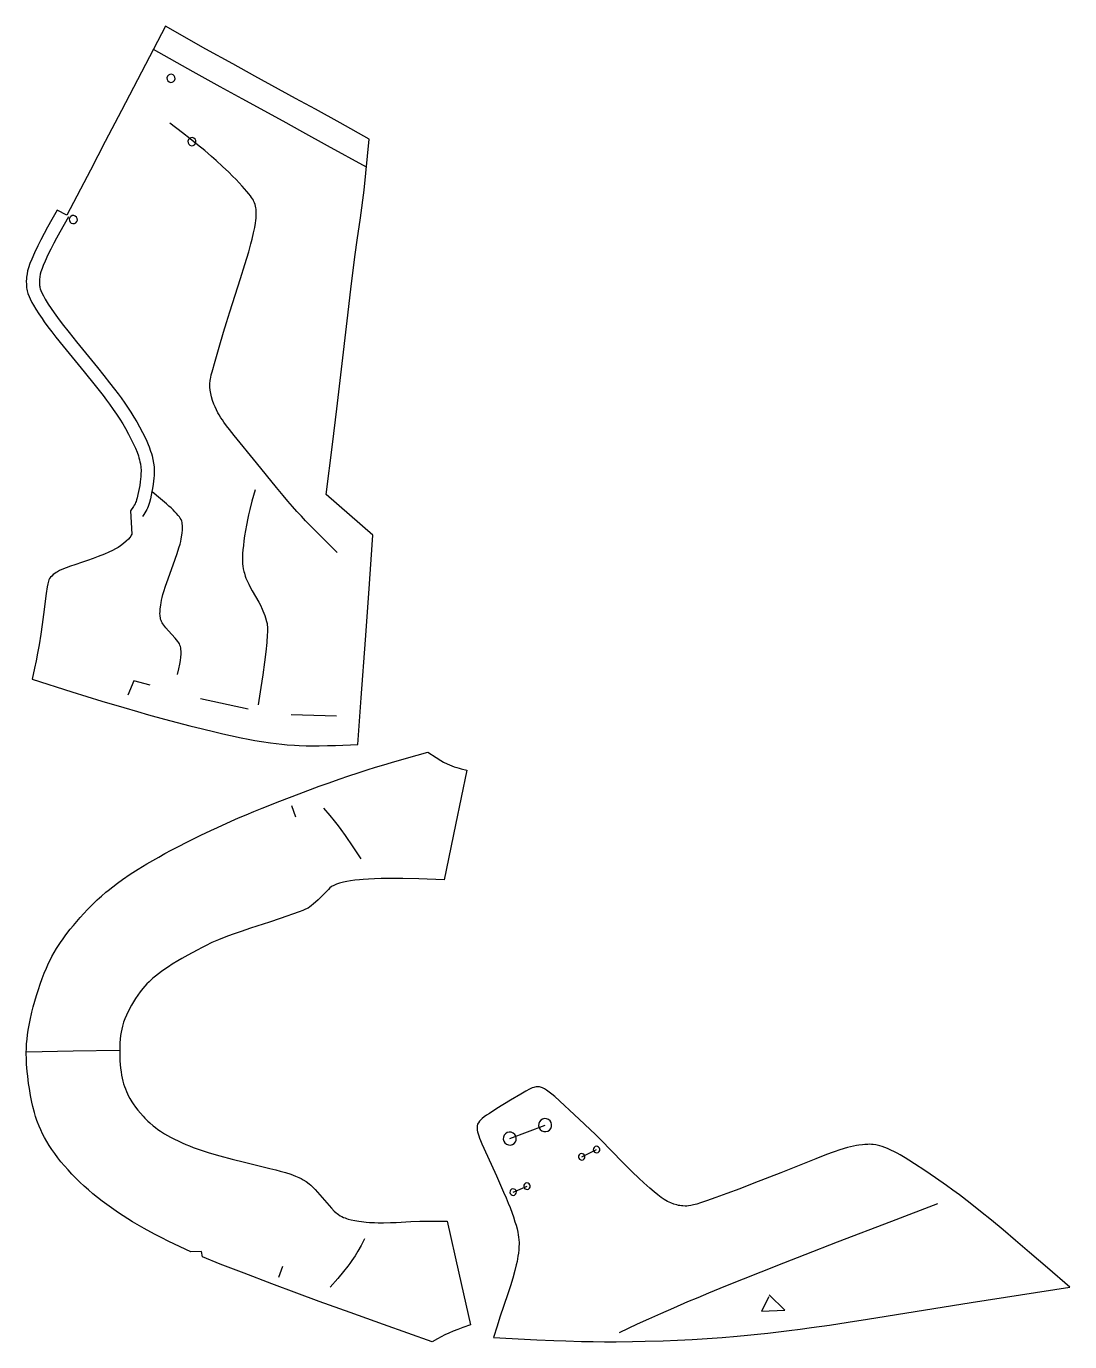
# Model space of a CAD drawing. Extents: x 1 to 321, y 1 to 951.
# Drawn here: x 1 to 321.1, y 1 to 404.8 of the extents above; entities that cross this region are included whole.
import ezdxf

# ---------------------------------------------------------------- set-up
doc = ezdxf.new("R2010")
doc.units = 0

msp = doc.modelspace()

# ---------------------------------------------------------------- linework, layer by layer
for points in [[(102.713356, 184.332581), (103.732964, 198.600784), (105.007576, 216.436005), (106.027107, 230.704132), (107.301636, 248.539291), (92.998123, 261.085297), (94.890465, 276.378815), (96.22187, 287.368896), (97.654449, 299.507874), (99.384529, 314.322662), (100.54789, 324.056702), (101.178986, 329.120941), (101.916557, 334.693207), (102.546089, 339.137329), (103.553436, 345.976776), (103.967575, 349.032806), (104.25164, 351.343811), (104.602966, 354.450134), (106.217026, 370.154358), (97.318199, 375.089355), (89.664764, 379.313904), (83.59922, 382.639526), (71.092339, 389.457642), (64.302887, 393.192322), (56.067497, 397.785614), (43.700703, 404.75235), (35.106094, 388.354675), (30.17453, 378.918579), (25.229061, 369.413422), (20.67289, 360.643036), (13.457969, 346.796021), (10.479531, 348.288208), (8.858047, 345.47757), (7.536562, 343.139923), (6.472031, 341.192413), (5.456797, 339.253662), (4.51125, 337.364197), (3.500156, 335.230682), (2.658047, 333.316864), (2.095312, 331.898438), (1.657422, 330.618744), (1.395781, 329.680786), (1.210234, 328.806549), (1.068984, 327.776703), (1.023203, 327.178833), (1.000156, 326.58609), (1.005547, 325.383514), (1.076094, 324.523041), (1.149688, 324.057648), (1.257031, 323.561005), (1.495625, 322.744293), (1.846172, 321.823578), (2.1525, 321.142334), (2.724531, 320.017792), (3.176406, 319.206177), (3.951875, 317.907715), (4.834765, 316.526001), (5.813906, 315.076782), (6.514765, 314.081085), (7.630156, 312.55365), (8.817266, 310.98764), (10.072031, 309.378906), (12.303124, 306.591309), (18.717812, 298.716003), (22.077108, 294.546326), (24.533125, 291.418365), (25.581406, 290.041626), (26.529842, 288.762726), (27.667812, 287.17157), (28.697889, 285.661621), (29.657108, 284.18454), (30.556797, 282.730316), (31.394999, 281.309052), (32.353359, 279.594452), (33.209217, 277.965851), (33.820389, 276.721313), (34.49625, 275.217346), (34.968594, 274.038818), (35.382576, 272.867584), (35.565701, 272.277954), (35.729843, 271.680634), (35.87289, 271.071472), (35.992577, 270.446564), (36.122967, 269.470764), (36.187813, 268.436859), (36.179375, 267.331879), (36.132969, 266.557251), (36.058907, 265.765137), (35.961952, 264.967804), (35.784374, 263.788666), (35.442421, 261.970062), (35.236485, 261.034149), (34.986248, 260.02655), (34.815079, 259.429749), (34.653126, 258.941406), (34.496326, 258.536407), (34.340389, 258.189758), (34.126873, 257.776245), (33.903748, 257.390076), (32.992813, 256.009521), (33.350235, 248.843277), (33.209686, 248.537338), (33.066406, 248.274139), (32.74453, 247.815384), (32.328594, 247.345001), (31.642422, 246.678894), (30.820936, 245.967957), (29.940468, 245.284607), (29.14789, 244.750931), (28.398827, 244.318192), (27.4825, 243.854523), (26.339687, 243.336563), (24.962578, 242.759766), (23.055311, 242.006943), (21.508671, 241.424759), (19.720781, 240.783432), (18.196405, 240.268433), (15.834844, 239.498901), (14.543437, 239.054367), (13.214296, 238.555313), (11.931874, 238.016327), (11.223046, 237.681015), (10.583984, 237.341171), (10.205078, 237.114136), (9.705781, 236.776093), (9.282109, 236.445618), (8.820234, 236.02507), (8.458125, 235.638046), (8.114843, 235.209061), (8.002578, 235.0289), (7.9, 234.819138), (7.757266, 234.411942), (7.571562, 233.607422), (7.422031, 232.733749), (7.127265, 230.640778), (6.305781, 224.204834), (5.886562, 221.10054), (5.45375, 218.168747), (4.920156, 214.890549), (4.46625, 212.356873), (4.005859, 209.993896), (3.540937, 207.759995), (2.791875, 204.330383), (14.992499, 200.479767), (24.194765, 197.629059), (30.913515, 195.620544), (35.117733, 194.406006), (38.531326, 193.442734), (43.427891, 192.094208), (47.266483, 191.065155), (51.162735, 190.048752), (55.040466, 189.069839), (58.823357, 188.153275), (61.255547, 187.589142), (63.601406, 187.067184), (66.95961, 186.363205), (69.092964, 185.946014), (71.143044, 185.570313), (73.110855, 185.235779), (75.910782, 184.810471), (77.677574, 184.577652), (79.36586, 184.384995), (80.979843, 184.230545), (83.27742, 184.062805), (84.737732, 183.988113), (86.839531, 183.923431), (88.857185, 183.904053), (90.815704, 183.918198), (93.374763, 183.969452), (95.895386, 184.046097), (102.713356, 184.332581)], [(105.327499, 361.499847), (93.445229, 368.089355), (85.808746, 372.304535), (79.761642, 375.619995), (67.25, 382.440918), (60.426559, 386.194061), (52.155781, 390.80719), (39.985157, 397.663269)], [(45.539295, 390.023895), (45.052891, 389.987793), (44.61742, 389.76828), (44.299061, 389.398895), (44.146328, 388.935608), (44.182499, 388.449219), (44.401951, 388.013733), (44.771404, 387.695313), (45.234688, 387.542633), (45.720936, 387.578735), (46.156483, 387.798279), (46.474922, 388.167816), (46.627655, 388.63092), (46.59156, 389.11734), (46.371952, 389.552948), (46.002422, 389.871246), (45.539295, 390.023895)], [(96.315544, 243.238281), (88.389526, 251.248276), (86.689682, 252.989212), (85.377892, 254.360535), (84.031563, 255.804062), (82.648201, 257.33429), (81.225311, 258.965393), (79.762344, 260.704834), (77.762886, 263.15625), (71.645859, 270.801239), (64.763748, 279.177032), (63.344765, 280.955627), (62.430779, 282.146484), (61.631329, 283.23703), (61.155388, 283.918732), (60.72031, 284.571625), (60.135468, 285.510529), (59.78492, 286.1185), (59.30867, 287.01828), (58.887341, 287.906799), (58.519688, 288.780701), (58.110622, 289.916962), (57.791794, 291.012268), (57.560234, 292.058105), (57.409607, 293.048187), (57.330936, 293.97757), (57.315857, 294.418182), (57.320076, 295.047272), (57.390312, 296.009918), (57.47617, 296.580841), (57.559528, 296.999207), (57.734608, 297.735474), (57.981953, 298.664917), (58.920078, 301.975372), (60.177811, 306.314758), (61.524609, 310.833588), (62.452888, 313.868896), (63.464764, 317.106171), (66.731247, 327.324768), (68.083984, 331.632965), (69.236717, 335.482483), (69.920776, 337.956726), (70.292809, 339.411804), (70.738121, 341.330536), (71.06469, 342.965942), (71.290466, 344.355164), (71.394295, 345.163116), (71.466873, 345.889435), (71.513283, 346.544434), (71.535545, 347.135925), (71.535545, 347.671082), (71.514999, 348.15686), (71.475548, 348.600616), (71.418983, 349.009277), (71.305542, 349.572266), (71.163124, 350.096313), (70.989761, 350.608521), (70.841408, 350.96225), (70.653046, 351.34024), (70.412498, 351.754608), (70.108047, 352.217957), (69.727814, 352.74234), (69.259689, 353.340149), (68.692032, 354.023743), (67.221405, 355.683594), (65.333359, 357.686096), (64.254372, 358.785461), (63.097031, 359.933807), (61.23328, 361.721313), (59.242264, 363.55014), (57.858593, 364.772034), (55.715076, 366.594513), (53.503124, 368.406097), (51.237263, 370.209045), (48.932343, 372.005768), (45.043827, 374.993103)], [(51.959843, 370.589996), (51.473591, 370.553741), (51.038044, 370.334198), (50.719608, 369.964844), (50.566875, 369.501556), (50.603046, 369.015289), (50.822578, 368.579681), (51.192108, 368.26123), (51.655231, 368.108582), (52.14164, 368.144684), (52.577106, 368.364197), (52.895466, 368.733734), (53.048203, 369.196869), (53.012108, 369.683441), (52.792576, 370.118896), (52.423122, 370.437164), (51.959843, 370.589996)], [(13.911406, 346.232574), (11.268125, 341.613983), (10.216562, 339.70282), (9.412031, 338.185242), (8.47, 336.334442), (7.621171, 334.586151), (6.759531, 332.701385), (6.191016, 331.350464), (5.829844, 330.403992), (5.487187, 329.369141), (5.293828, 328.645447), (5.139922, 327.847351), (5.049609, 326.99649), (5.014843, 325.79953), (5.051328, 325.220215), (5.101094, 324.895782), (5.180312, 324.538757), (5.295, 324.142273), (5.451484, 323.69928), (5.778125, 322.932648), (6.228984, 322.028809), (6.802031, 320.995605), (7.744453, 319.442322), (8.576328, 318.164124), (9.507656, 316.804901), (10.531953, 315.379059), (12.031562, 313.387268), (14.103046, 310.747955), (16.370234, 307.935699), (22.843359, 299.980682), (24.771952, 297.583984), (26.542578, 295.35202), (28.100233, 293.343445), (29.139843, 291.966644), (30.087421, 290.676727), (31.235624, 289.053589), (32.031952, 287.88031), (33.035156, 286.337189), (33.980469, 284.811401), (34.866329, 283.311646), (35.691639, 281.846863), (36.636326, 280.077728), (37.322186, 278.708984), (37.947186, 277.362579), (38.376953, 276.356415), (38.645157, 275.6828), (39.138203, 274.318909), (39.361874, 273.623596), (39.566795, 272.915619), (39.832657, 271.824066), (40.039532, 270.688354), (40.177265, 269.498901), (40.235779, 268.24649), (40.206406, 266.923889), (40.141171, 266.013275), (40.045547, 265.09375), (39.925156, 264.177887), (39.709923, 262.837952), (39.551327, 261.985382), (39.304531, 260.798584), (39.063202, 259.759369), (38.765076, 258.625763), (38.555389, 257.936005), (38.353279, 257.356628), (38.154842, 256.863129), (37.956249, 256.430786), (37.68539, 255.910385), (37.406563, 255.432343), (37.050312, 254.877029), (36.616638, 254.243515)], [(15.567734, 346.679382), (15.081327, 346.643188), (14.645859, 346.423676), (14.327499, 346.054199), (14.174766, 345.591003), (14.210938, 345.104614), (14.43039, 344.669128), (14.799844, 344.350769), (15.263124, 344.197968), (15.749374, 344.234131), (16.184999, 344.453735), (16.503359, 344.82312), (16.656094, 345.286316), (16.619999, 345.772736), (16.400391, 346.208191), (16.030859, 346.526642), (15.567734, 346.679382)], [(71.21711, 262.470917), (70.223824, 258.965942), (69.551872, 256.413818), (69.175468, 254.847885), (68.938904, 253.785233), (68.507027, 251.612885), (68.221794, 249.973434), (67.971405, 248.365311), (67.757423, 246.82515), (67.581169, 245.389206), (67.444214, 244.093903), (67.347733, 242.963898), (67.292107, 241.976563), (67.277184, 241.097183), (67.290001, 240.554062), (67.343361, 239.778122), (67.437737, 239.018356), (67.57328, 238.241638), (67.754295, 237.433426), (67.903282, 236.875626), (68.174065, 236.008591), (68.388824, 235.409058), (68.633202, 234.79155), (68.909294, 234.155075), (69.218674, 233.498978), (69.561874, 232.823517), (70.32312, 231.433594), (72.298203, 227.991089), (72.8032, 227.04422), (73.362579, 225.882019), (73.598282, 225.342499), (73.90406, 224.58226), (74.160233, 223.878357), (74.375542, 223.227264), (74.712967, 222.053116), (74.835548, 221.463669), (74.897186, 221.037338), (74.956795, 220.311707), (74.972733, 219.74968), (74.957657, 218.753357), (74.919922, 217.9664), (74.732735, 215.577728), (74.434448, 212.728043), (74.052658, 209.596558), (73.521637, 205.704285), (72.940079, 201.77507), (72.123436, 196.507645)], [(47.328281, 205.772415), (47.766251, 207.566406), (48.087891, 209.011093), (48.291561, 210.104996), (48.428593, 211.121643), (48.489372, 212.046478), (48.480782, 212.877106), (48.411327, 213.612335), (48.35656, 213.943665), (48.252186, 214.395157), (48.123436, 214.794296), (47.967731, 215.154129), (47.781326, 215.490616), (47.478516, 215.930237), (47.105625, 216.394135), (46.65617, 216.915848), (44.613358, 219.1996), (43.83242, 220.102188), (43.155235, 220.969452), (42.867344, 221.394211), (42.697266, 221.675385), (42.478279, 222.095932), (42.35656, 222.380386), (42.209373, 222.824997), (42.134296, 223.140305), (42.055, 223.653824), (42.023514, 224.029999), (42.008984, 224.43898), (42.017654, 225.124298), (42.066795, 225.909134), (42.127811, 226.49437), (42.215782, 227.13414), (42.334454, 227.832336), (42.487419, 228.59288), (42.678516, 229.419922), (42.911247, 230.317337), (43.189529, 231.289291), (43.692345, 232.882568), (44.476406, 235.169052), (46.680233, 241.217178), (47.278904, 242.911407), (47.837967, 244.632019), (48.1675, 245.801865), (48.36414, 246.618591), (48.530388, 247.425858), (48.713123, 248.512177), (48.816563, 249.314987), (48.886482, 250.088348), (48.91906, 250.815231), (48.910076, 251.478119), (48.855545, 252.062027), (48.792656, 252.409531), (48.657265, 252.883347), (48.471172, 253.318436), (48.232891, 253.735229), (47.940624, 254.154526), (47.592968, 254.596558), (47.041248, 255.240234), (46.56031, 255.762253), (46.021248, 256.315857), (45.423592, 256.898895), (44.766483, 257.509613), (44.050076, 258.145996), (42.187889, 259.710083), (39.571014, 261.813751)], [(38.973358, 202.534531), (33.935547, 203.893753), (32.161873, 199.447723)], [(69.045158, 195.143661), (54.437187, 198.341873)], [(96.116798, 193.004364), (82.214371, 193.378983)], [(125.507027, 1), (110.562263, 6.305), (100.343277, 9.954453), (90.843979, 13.383203), (83.956558, 15.906953), (76.368668, 18.733202), (67.802498, 21.985155), (60.516872, 24.808125), (55.030937, 26.99625), (54.76828, 28.707655), (51.507343, 28.622187), (51.507343, 28.622187), (46.449139, 30.963905), (44.520935, 31.887421), (42.563046, 32.854061), (40.567032, 33.875626), (39.211563, 34.592735), (37.141171, 35.728046), (35.739922, 36.525703), (33.613358, 37.785313), (32.183201, 38.668045), (30.746016, 39.586094), (29.304531, 40.540234), (27.140156, 42.040466), (25.700233, 43.087109), (24.268358, 44.168594), (22.850389, 45.281719), (21.451796, 46.423515), (20.078516, 47.590858), (18.736094, 48.780857), (17.430235, 49.990234), (16.166639, 51.216091), (14.951094, 52.455235), (13.788515, 53.704609), (12.680937, 54.960857), (11.629766, 56.22039), (10.636484, 57.479607), (9.702421, 58.735233), (8.828906, 59.983593), (8.017344, 61.221405), (7.26914, 62.44492), (6.585703, 63.65078), (5.967031, 64.837341), (5.408906, 66.010933), (4.905391, 67.17984), (4.450781, 68.352264), (4.240078, 68.942421), (3.848203, 70.13562), (3.490859, 71.35289), (3.007422, 73.242188), (2.711719, 74.555779), (2.298516, 76.618202), (1.926875, 78.767029), (1.706563, 80.23156), (1.423906, 82.451874), (1.271016, 83.933746), (1.101563, 86.134689), (1.032344, 87.573357), (1, 89.676323), (1.028828, 91.055939), (1.099766, 92.431641), (1.214609, 93.81562), (1.375, 95.22023), (1.582734, 96.657417), (1.839375, 98.13945), (2.146641, 99.678513), (2.705078, 102.115463), (3.139141, 103.813904), (3.617422, 105.549606), (4.135391, 107.303513), (4.68875, 109.056793), (5.272969, 110.79039), (5.883515, 112.485313), (6.516016, 114.122498), (7.165859, 115.683121), (7.830078, 117.153358), (8.168203, 117.85656), (8.858359, 119.207184), (9.570234, 120.494057), (10.307343, 121.729919), (10.686328, 122.332809), (11.467422, 123.51609), (12.282344, 124.680313), (13.134531, 125.83828), (14.490234, 127.590782), (15.448906, 128.779297), (16.451952, 129.980316), (17.499765, 131.189301), (18.592499, 132.401794), (19.730156, 133.613205), (21.521641, 135.418671), (22.772655, 136.607971), (23.41539, 137.196716), (24.069609, 137.780548), (25.4125, 138.933044), (26.101563, 139.502029), (27.515703, 140.626877), (28.978828, 141.736008), (30.492109, 142.831558), (32.858906, 144.454376), (35.345703, 146.059067), (37.956482, 147.652969), (39.766716, 148.712738), (41.627655, 149.769135), (43.53289, 150.82077), (45.47617, 151.86586), (47.451172, 152.902649), (50.459373, 154.438431), (54.522343, 156.441483), (57.584763, 157.903976), (59.644608, 158.864609), (63.88406, 160.779999), (66.09758, 161.747177), (68.396484, 162.729294), (70.797813, 163.732498), (73.318436, 164.763199), (78.777809, 166.929138), (84.712502, 169.200851), (90.870079, 171.478516), (93.951172, 172.587494), (96.990074, 173.65921), (99.954529, 174.681168), (102.811714, 175.640076), (105.537186, 176.526794), (108.138435, 177.346252), (110.631088, 178.10672), (113.030548, 178.816711), (117.61203, 180.118896), (124.173744, 181.9039), (126.729759, 180.265305), (128.150772, 179.38179), (129.030777, 178.889526), (130.055237, 178.393829), (131.499222, 177.783905), (132.267731, 177.493896), (133.026245, 177.234756), (133.750381, 177.017807), (134.442734, 176.837112), (136.093979, 176.476089), (132.656097, 159.629288), (129.218201, 142.782425), (121.427887, 143.032333), (116.490234, 143.142181), (114.155701, 143.167267), (111.934059, 143.167267), (109.833046, 143.140625), (107.8582, 143.086166), (106.015152, 143.002808), (104.309448, 142.88945), (103.251404, 142.796555), (101.786484, 142.631088), (100.46859, 142.439056), (99.296013, 142.228745), (98.26664, 142.00882), (97.113594, 141.714844), (96.207031, 141.438278), (95.51461, 141.176254), (95.084686, 140.961014), (94.819138, 140.796326), (94.557106, 140.607346), (94.145546, 140.263351), (93.677261, 139.827499), (90.496246, 136.654678), (89.671951, 135.861328), (89.118515, 135.358673), (88.435074, 134.795303), (87.936562, 134.436249), (87.426872, 134.117569), (86.693748, 133.733505), (85.863907, 133.371399), (84.689606, 132.927338), (78.874374, 130.907104), (75.575859, 129.789536), (69.743515, 127.880775), (66.897575, 126.93351), (64.146637, 125.982109), (62.251717, 125.289528), (59.99461, 124.398354), (58.948906, 123.953827), (57.936718, 123.501793), (55.9482, 122.55101), (54.939529, 122.040001), (53.362888, 121.211792), (50.508904, 119.646561), (48.72039, 118.62101), (47.525234, 117.913124), (45.763046, 116.828979), (44.628826, 116.099686), (43.543438, 115.371796), (42.520313, 114.650703), (41.56461, 113.938751), (40.673046, 113.234451), (39.841953, 112.53656), (38.700703, 111.498589), (38.004921, 110.810547), (37.356796, 110.123901), (36.752735, 109.437416), (35.921406, 108.404762), (35.169296, 107.3675), (34.485622, 106.328278), (33.859531, 105.290154), (33.280155, 104.256325), (32.389141, 102.55101), (31.722813, 101.196564), (31.258514, 100.147736), (30.835625, 99.033516), (30.464531, 97.820465), (30.25078, 96.940468), (30.067499, 95.991798), (29.917578, 94.965233), (29.802109, 93.864136), (29.719843, 92.704842), (29.669922, 91.504135), (29.653437, 89.662338), (29.679766, 88.43187), (29.73461, 87.218903), (29.81703, 86.040314), (29.926016, 84.912811), (30.060547, 83.849686), (30.22039, 82.848595), (30.40539, 81.903748), (30.615313, 81.009293), (30.850077, 80.15937), (31.10961, 79.348045), (31.393593, 78.569298), (31.702108, 77.817497), (32.034763, 77.086639), (32.391407, 76.371635), (32.771328, 75.671089), (33.382889, 74.645622), (33.817032, 73.978043), (34.505936, 72.998985), (35.237267, 72.044609), (36.008282, 71.112892), (36.817966, 70.201485), (37.383045, 69.60453), (38.275467, 68.72422), (38.904686, 68.146797), (39.906876, 67.29422), (40.618202, 66.734299), (41.36742, 66.180626), (42.157341, 65.633125), (43.420155, 64.823746), (44.312889, 64.293671), (45.245075, 63.772106), (46.216015, 63.260155), (47.743046, 62.512032), (48.806953, 62.028046), (49.906406, 61.556873), (51.040546, 61.099297), (52.207108, 60.655701), (54.009296, 60.015312), (55.240234, 59.604294), (57.121407, 59.010311), (60.317654, 58.075859), (64.179214, 57.036953), (67.953438, 56.085155), (75.704216, 54.20742), (77.572655, 53.734451), (78.88945, 53.382343), (80.548439, 52.90414), (82.113594, 52.401016), (82.863121, 52.133827), (83.590233, 51.852341), (84.638359, 51.39711), (85.308517, 51.067497), (85.955391, 50.713436), (86.881714, 50.130466), (87.754608, 49.47781), (88.308517, 49.006794), (88.84211, 48.512733), (89.607887, 47.739372), (90.337578, 46.942108), (93.197731, 43.607422), (94.646797, 41.965782), (95.479843, 41.080154), (96.037888, 40.55711), (96.355782, 40.301952), (96.804062, 39.993126), (97.326714, 39.681717), (97.796089, 39.430779), (98.350861, 39.170155), (98.776329, 38.994686), (99.252106, 38.820469), (99.783119, 38.649452), (100.693985, 38.403984), (101.756714, 38.178123), (102.972572, 37.977966), (103.857735, 37.861015), (105.27961, 37.713047), (106.280151, 37.634609), (107.842186, 37.550156), (108.914139, 37.517891), (110.550468, 37.508202), (112.763046, 37.561718), (114.438828, 37.635937), (118.941322, 37.873203), (121.753357, 37.972031), (125.112656, 38.009998), (130.134521, 37.976326), (130.134521, 37.976326), (133.71312, 22.065468), (137.291718, 6.154609), (134.888123, 5.309844), (133.361008, 4.752031), (131.945313, 4.201875), (130.647491, 3.654687), (129.436798, 3.098516), (128.281479, 2.521562), (127.158745, 1.922109), (125.507027, 1)], [(83.677345, 162.049835), (82.472885, 165.487885)], [(92.1875, 164.792343), (94.131248, 162.480774), (95.448906, 160.880157), (96.654922, 159.359451), (97.512032, 158.219681), (98.828514, 156.349136), (101.141792, 152.898438), (103.645386, 149.216873)], [(29.615391, 90.403046), (15.346171, 90.153984), (1.077031, 89.904922)], [(144.315231, 2.284609), (157.629456, 1.611641), (162.778427, 1.38625), (166.527023, 1.245156), (171.34726, 1.103828), (174.875931, 1.035547), (178.396561, 1.000703), (181.969299, 1.000078), (186.917267, 1.053828), (190.843582, 1.136328), (196.404846, 1.306172), (200.77327, 1.482344), (205.266327, 1.704062), (209.843826, 1.974609), (214.465622, 2.297188), (219.096161, 2.675313), (222.194611, 2.960312), (225.319916, 3.273515), (228.487732, 3.616328), (231.713516, 3.990391), (235.012726, 4.39711), (238.400925, 4.838047), (241.893661, 5.314844), (247.361954, 6.100312), (253.113434, 6.966719), (259.103577, 7.899219), (273.728424, 10.242734), (290.908905, 13.002421), (305.98764, 15.384609), (321.079437, 17.749453), (321.079437, 17.749453), (314.31131, 23.633984), (308.770691, 28.425859), (304.502655, 32.081562), (300.643585, 35.338673), (297.108276, 38.263905), (293.769531, 40.961483), (290.501465, 43.534451), (287.228363, 46.040466), (285.257721, 47.511639), (283.280304, 48.957031), (279.966705, 51.305546), (276.65329, 53.558044), (273.473816, 55.629452), (271.697723, 56.743435), (270.589905, 57.418983), (269.068665, 58.315468), (268.160004, 58.827812), (267.331482, 59.275078), (266.220062, 59.836483), (265.240845, 60.284061), (264.364929, 60.637264), (263.563263, 60.915936), (262.807251, 61.139217), (262.070618, 61.318829), (261.579224, 61.41375), (260.825531, 61.517109), (260.30249, 61.559216), (259.755463, 61.57906), (259.17804, 61.576092), (258.24054, 61.527187), (257.559357, 61.463982), (256.447418, 61.31789), (255.644211, 61.183044), (254.79007, 61.015469), (253.883896, 60.812813), (252.924454, 60.572578), (251.910309, 60.292656), (250.284454, 59.792969), (249.128738, 59.403984), (247.914764, 58.971951), (245.982178, 58.24836), (243.192337, 57.15625), (232.425934, 52.848202), (224.208038, 49.630859), (219.884216, 47.970623), (215.950851, 46.488045), (212.50296, 45.219608), (209.631409, 44.200077), (207.799683, 43.58453), (206.670929, 43.236092), (205.706863, 42.975391), (204.866791, 42.793907), (204.109528, 42.683125), (203.630692, 42.644451), (203.158585, 42.631016), (202.451797, 42.655079), (201.981018, 42.699608), (201.510544, 42.766171), (201.040237, 42.854298), (200.569992, 42.963203), (199.629608, 43.241173), (198.687103, 43.596561), (198.20726, 43.809921), (197.711639, 44.056561), (197.192886, 44.343983), (196.643204, 44.679451), (195.74382, 45.289375), (194.73172, 46.049454), (193.581329, 46.984375), (192.28952, 48.096561), (190.402893, 49.798435), (188.909531, 51.193123), (186.880234, 53.143047), (185.37468, 54.627266), (183.915237, 56.095623), (177.24469, 62.943123), (175.596878, 64.57859), (173.999451, 66.125237), (170.624451, 69.298981), (163.105927, 76.219841), (162.189606, 77.019684), (161.419846, 77.639526), (160.619995, 78.216721), (159.974838, 78.616951), (159.339142, 78.936562), (159.028824, 79.058517), (158.724991, 79.151794), (158.425385, 79.216171), (158.126801, 79.251717), (157.674057, 79.25164), (157.364532, 79.216248), (157.04538, 79.152733), (156.713272, 79.061562), (156.184296, 78.873199), (155.405853, 78.526329), (154.283981, 77.937027), (152.663666, 76.997574), (149.57164, 75.127731), (145.369919, 72.546875), (143.044373, 71.08773), (142.196396, 70.525002), (141.449219, 69.992889), (140.810471, 69.48703), (140.288284, 69.002495), (140.00766, 68.688828), (139.682648, 68.226402), (139.598038, 68.07312), (139.461868, 67.765778), (139.333435, 67.29789), (139.293198, 66.977501), (139.291718, 66.477577), (139.350464, 65.94664), (139.460541, 65.379143), (139.61734, 64.775543), (139.816879, 64.136642), (140.055161, 63.463203), (140.328201, 62.755936), (140.740158, 61.760235), (141.350693, 60.367344), (145.191254, 51.929218), (147.435074, 46.870857), (148.184067, 45.124062), (148.836716, 43.552341), (149.398987, 42.141327), (150.032181, 40.456326), (150.438049, 39.299374), (150.913589, 37.839844), (151.238037, 36.767891), (151.533203, 35.690079), (151.786011, 34.590157), (151.92453, 33.836407), (152.034378, 33.06086), (152.11171, 32.258514), (152.152649, 31.424608), (152.158279, 30.994375), (152.137268, 30.104218), (152.073044, 29.173985), (151.967728, 28.20578), (151.823196, 27.201639), (151.537415, 25.632734), (151.303986, 24.548124), (150.894287, 22.868359), (150.248276, 20.541407), (149.510941, 18.144297), (148.722183, 15.735469), (146.297256, 8.549922), (145.396561, 5.75), (144.315231, 2.284609), (144.315231, 2.284609)], [(162.158585, 67.64695), (162.007263, 68.254143), (161.675705, 68.784767), (161.196243, 69.187027), (160.616165, 69.421402), (159.991943, 69.46508), (159.384766, 69.313667), (158.854141, 68.982109), (158.451874, 68.502731), (158.217499, 67.922577), (158.173828, 67.298355), (158.325226, 66.69117), (158.656799, 66.160545), (159.136169, 65.758278), (159.716324, 65.523903), (160.340546, 65.480232), (160.947723, 65.631638), (161.478363, 65.963203), (161.880539, 66.442574), (162.11499, 67.022736), (162.158585, 67.64695)], [(151.315384, 63.508125), (151.164063, 64.115234), (150.832489, 64.645935), (150.353119, 65.048042), (149.772964, 65.282578), (149.148743, 65.326172), (148.541565, 65.174843), (148.010941, 64.843201), (147.608673, 64.363907), (147.374298, 63.783672), (147.330627, 63.159531), (147.482025, 62.552341), (147.813583, 62.021641), (148.292969, 61.619453), (148.873123, 61.385078), (149.497345, 61.341404), (150.104523, 61.492809), (150.635147, 61.824375), (151.037415, 62.303669), (151.27179, 62.883904), (151.315384, 63.508125)], [(149.323044, 63.333828), (160.166245, 67.472656)], [(176.936554, 60.063747), (176.827423, 60.438358), (176.583115, 60.742657), (176.241089, 60.930309), (175.853195, 60.972813), (175.478668, 60.86367), (175.174286, 60.619373), (174.98671, 60.277264), (174.944138, 59.88945), (175.053436, 59.514843), (175.297577, 59.210545), (175.639679, 59.022888), (176.027496, 58.980389), (176.402191, 59.089531), (176.706406, 59.333828), (176.894135, 59.675938), (176.936554, 60.063747)], [(172.369919, 57.833672), (172.260773, 58.208202), (172.016556, 58.512577), (171.67453, 58.700153), (171.286636, 58.742733), (170.912033, 58.633434), (170.607727, 58.389294), (170.420074, 58.047188), (170.377579, 57.659374), (170.486786, 57.284687), (170.730927, 56.980469), (171.073044, 56.792732), (171.460938, 56.750313), (171.835541, 56.859451), (172.139847, 57.103748), (172.327499, 57.445782), (172.369919, 57.833672)], [(171.373749, 57.746483), (175.940384, 59.976563)], [(150.338348, 46.908905), (154.608047, 48.721485)], [(155.604218, 48.80867), (155.495071, 49.183201), (155.250854, 49.487499), (154.908661, 49.675232), (154.520859, 49.717655), (154.146332, 49.608513), (153.841949, 49.364296), (153.654297, 49.022186), (153.611786, 48.634296), (153.721008, 48.259766), (153.965225, 47.955467), (154.307343, 47.767735), (154.69516, 47.725311), (155.069763, 47.834454), (155.374054, 48.078671), (155.561798, 48.42078), (155.604218, 48.80867)], [(151.334534, 46.996014), (151.225388, 47.370625), (150.981171, 47.674919), (150.639053, 47.862576), (150.251175, 47.905079), (149.876633, 47.795937), (149.572342, 47.55164), (149.384613, 47.20953), (149.342178, 46.821716), (149.451324, 46.447109), (149.695541, 46.142811), (150.037659, 45.955154), (150.425537, 45.912655), (150.800079, 46.021797), (151.10437, 46.266094), (151.292099, 46.608204), (151.334534, 46.996014)], [(280.480377, 43.351093), (266.391876, 37.914921), (249.761642, 31.523438), (239.820313, 27.668749), (233.316711, 25.120312), (226.294052, 22.342733), (220.882568, 20.180624), (215.504837, 18.008671), (210.302963, 15.87875), (207.002731, 14.507813), (203.884521, 13.193516), (199.559845, 11.333984), (195.592575, 9.587891), (191.906403, 7.930937), (188.424454, 6.33875), (182.867188, 3.763281)], [(104.775467, 32.553673), (103.719292, 30.515469), (102.750938, 28.770077), (101.859604, 27.317656), (100.870308, 25.870625), (100.239609, 25.010702), (99.590698, 24.161327), (98.269684, 22.508827), (96.533516, 20.428047), (94.19828, 17.712734)], [(79.54937, 24.10375), (78.312187, 20.703749)], [(228.747421, 14.774921), (226.53804, 10.373515), (233.742111, 10.637813), (228.883667, 15.335625)]]:
    msp.add_lwpolyline(points)

doc.saveas('drawing.dxf')
